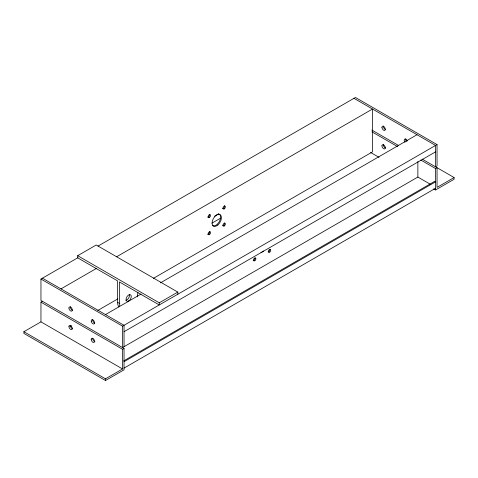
<?xml version="1.0" encoding="UTF-8"?>
<svg xmlns="http://www.w3.org/2000/svg" width="478" height="478" viewBox="0 0 478 478"><rect width="100%" height="100%" fill="white"/><g stroke="black" fill="none" stroke-linecap="round" stroke-linejoin="round"><path stroke-width="0.72" d="M118.783 306.906L117.857 304.862L117.54 302.269L117.54 280.861L77.675 257.839L77.675 255.7L96.215 244.993L177.81 292.1L177.81 294.239M119.715 305.932L119.398 281.93L159.264 304.946L159.264 302.807L177.81 292.1M137.939 292.638L137.252 296.838M40.959 321.861L40.959 302.162L122.547 349.269L122.547 368.968L40.959 321.861L23.9 331.714L23.9 333.423L105.489 380.53L124.035 369.823L124.035 348.414L40.959 300.453L40.959 279.038L77.992 257.66M98.026 246.092L355.453 97.47L437.041 144.577L437.041 165.986L435.56 166.846L435.56 145.431L353.965 98.325M60.987 288.891L96.532 268.367M116.572 256.8L372.511 109.032L372.511 151.855L153.408 278.351M40.959 302.162L42.44 301.307M214.568 216.193L218.446 213.953M211.987 223.124L220.388 218.273M70.033 326.486L71.33 325.739M97.829 310.443L117.863 298.875M105.489 314.584L141.04 294.06M160.429 282.862L417.013 134.724M40.959 279.038L122.547 326.145L437.041 144.577M124.035 331.714L435.56 151.855M122.499 347.584L417.868 177.057L430.337 184.257M122.547 349.269L124.035 348.414M420.783 160.022L435.56 168.555L437.041 167.7L437.041 187.4L454.1 177.547L454.1 179.262L435.56 189.969L433.63 188.858M123.826 360.824L434.705 181.341L435.56 181.831L124.035 361.691M23.9 331.714L105.489 378.815L122.547 368.968M124.035 368.114L435.56 188.254M371.812 130.04L398.586 145.497M422.17 159.114L454.1 177.547M371.956 131.838L397.654 146.674M370.671 152.506L379.024 157.328M77.675 255.7L159.264 302.807M117.54 302.269L119.398 303.339M42.44 278.184L124.035 325.291L124.035 346.699M435.56 168.555L435.56 189.969M417.868 161.456L417.868 177.057M122.547 326.145L122.547 347.554M105.489 378.815L105.489 380.53M72.542 328.768A2.36 1.362 60 0 1 70.499 325.231M94.985 341.65A2.36 1.362 60 0 1 92.714 338.281M94.781 323.116A2.36 1.362 60 0 1 92.756 319.561M72.542 310.27A2.36 1.362 60 0 1 70.499 306.733M385.549 148.055A2.36 1.362 60 0 1 383.505 144.517M406.527 141.464A2.36 1.362 60 0 1 405.762 138.853M385.549 129.556A2.36 1.362 60 0 1 383.505 126.019M405.039 142.319A2.36 1.362 60 0 1 404.717 139.098A2.36 1.362 60 0 1 407.34 141.04M129.251 294.478A3.669 2.121 -60 0 1 128.576 298.105A3.669 2.121 -60 0 1 125.726 300.268M218.35 213.821A6.662 3.848 -60 0 1 219.557 221.183A6.662 3.848 -60 0 1 212.483 225.598M209.645 231.693A1.703 0.986 -60 0 1 209.083 233.587A1.703 0.986 -60 0 1 207.625 234.202M209.609 214.467A1.703 0.986 -60 0 1 209.167 216.343A1.703 0.986 -60 0 1 207.703 217.108M224.337 205.713A1.703 0.986 -60 0 1 224.074 207.673A1.703 0.986 -60 0 1 222.485 208.522M224.409 222.951A1.703 0.986 -60 0 1 224.08 224.791A1.703 0.986 -60 0 1 222.611 225.7M269.843 249.349A1.703 0.986 -60 0 1 269.377 251.07A1.703 0.986 -60 0 1 268.039 251.9M255.019 257.983A1.703 0.986 -60 0 1 254.481 259.709A1.703 0.986 -60 0 1 253.143 260.45M263.438 251.004A6.662 3.848 -60 0 1 261 252.486M68.957 326.552A2.36 1.362 60 0 0 71.461 329.665A2.36 1.362 60 0 0 71.461 326.331A2.36 1.362 60 0 0 68.957 326.552M91.226 339.637A2.36 1.362 60 0 0 93.879 342.481A2.36 1.362 60 0 0 93.539 338.968A2.36 1.362 60 0 0 91.226 339.637M91.262 321.413A2.36 1.362 60 0 0 94.052 323.911A2.36 1.362 60 0 0 93.324 320.26A2.36 1.362 60 0 0 91.262 321.413M68.957 308.053A2.36 1.362 60 0 0 71.461 311.166A2.36 1.362 60 0 0 71.461 307.826A2.36 1.362 60 0 0 68.957 308.053M381.97 145.838A2.36 1.362 60 0 0 384.473 148.951A2.36 1.362 60 0 0 384.473 145.617A2.36 1.362 60 0 0 381.97 145.838M381.97 127.339A2.36 1.362 60 0 0 384.473 130.452A2.36 1.362 60 0 0 384.473 127.118A2.36 1.362 60 0 0 381.97 127.339M128.905 300.835A3.669 2.121 -60 0 0 130.787 295.034A3.669 2.121 -60 0 0 126.312 298.093A3.669 2.121 -60 0 0 128.905 300.835M217.854 225.019A6.662 3.848 -60 0 0 220.161 214.652A6.662 3.848 -60 0 0 212.232 221.439A6.662 3.848 -60 0 0 217.854 225.019M224.2 208.898A1.703 0.986 -60 0 0 225.192 206.203A1.703 0.986 -60 0 0 223.107 207.476A1.703 0.986 -60 0 0 224.2 208.898M224.361 225.915A1.703 0.986 -60 0 0 225.096 223.232A1.703 0.986 -60 0 0 223.035 224.821A1.703 0.986 -60 0 0 224.361 225.915M209.645 234.381A1.703 0.986 -60 0 0 210.183 231.74A1.703 0.986 -60 0 0 208.169 233.533A1.703 0.986 -60 0 0 209.645 234.381M209.436 217.418A1.703 0.986 -60 0 0 210.32 214.724A1.703 0.986 -60 0 0 208.241 216.128A1.703 0.986 -60 0 0 209.436 217.418M254.899 260.653A1.703 0.986 -60 0 0 255.611 257.977A1.703 0.986 -60 0 0 253.555 259.584A1.703 0.986 -60 0 0 254.899 260.653M269.801 252.031A1.703 0.986 -60 0 0 270.399 249.379A1.703 0.986 -60 0 0 268.367 251.111A1.703 0.986 -60 0 0 269.801 252.031"/></g></svg>
